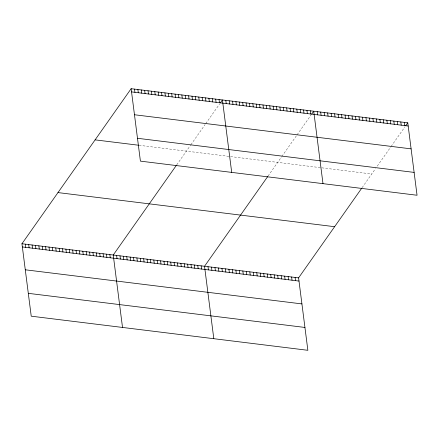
<?xml version="1.0" encoding="UTF-8"?>
<svg xmlns="http://www.w3.org/2000/svg" width="439" height="439" viewBox="0 0 439 439"><rect width="100%" height="100%" fill="white"/><g stroke="black" fill="none" stroke-linecap="round" stroke-linejoin="round"><path stroke-width="0.33" stroke-dasharray="2.19 1.65" d="M176.769 164.79L190.548 145.221M190.899 144.727L205.101 124.555M205.792 123.573L219.654 103.895M268.059 176.05L281.492 156.97M281.843 156.476L296.737 135.322M297.082 134.833L310.944 115.15M362.115 187.651L375.554 168.571M377.282 166.107L390.792 146.922M391.144 146.428L404.999 126.75M139.059 145.287L321.227 167.753M321.809 167.824L371.74 173.981"/><path stroke-width="0.66" d="M361.774 188.139L298.586 277.865L307.865 350.3L31.229 316.184L21.95 243.749L131.135 88.7L407.771 122.816L417.05 195.251L140.414 161.135L131.135 88.7M176.423 165.278L113.24 255.01L122.519 327.445M220.345 102.907L222.425 99.96L231.704 172.395M267.713 176.538L204.53 266.264L213.809 338.699M311.635 114.167L313.715 111.215L322.994 183.65M405.691 125.768L407.771 122.816M131.541 91.899L408.182 126.015M134.471 114.749L411.107 148.859M137.484 138.285L414.125 172.401M95.104 139.865L138.384 145.205M57.981 192.584L334.617 226.7M21.95 243.749L298.586 277.865M22.362 246.948L298.997 281.064M25.286 269.798L301.922 303.914M28.305 293.34L304.94 327.45M404.286 122.382L404.698 125.587M400.802 121.954L401.213 125.153M397.322 121.526L397.729 124.725M393.838 121.098L394.244 124.297M390.353 120.665L390.765 123.864M386.869 120.237L387.28 123.436M383.384 119.809L383.796 123.008M379.9 119.375L380.311 122.58M376.421 118.947L376.827 122.146M372.936 118.519L373.348 121.718M369.451 118.091L369.863 121.29M365.967 117.657L366.378 120.857M362.482 117.229L362.894 120.429M359.003 116.801L359.409 120.001M355.519 116.368L355.925 119.573M352.034 115.94L352.446 119.139M348.55 115.512L348.961 118.711M345.065 115.084L345.477 118.283M341.58 114.65L341.992 117.85M338.101 114.222L338.507 117.422M334.617 113.794L335.023 116.993M331.132 113.361L331.544 116.565M327.648 112.933L328.059 116.132M324.163 112.505L324.575 115.704M320.679 112.077L321.09 115.276M317.199 111.643L317.606 114.842M310.335 110.798L310.741 113.997M306.954 110.381L307.36 113.58M303.569 109.964L303.98 113.163M300.188 109.547L300.6 112.746M296.808 109.13L297.219 112.329M293.428 108.713L293.839 111.912M290.047 108.296L290.453 111.495M286.667 107.879L287.073 111.078M283.287 107.462L283.693 110.661M279.901 107.045L280.312 110.244M276.521 106.628L276.932 109.827M273.14 106.211L273.552 109.41M295.101 277.437L295.513 280.636M269.76 105.794L270.172 108.993M291.622 277.004L292.028 280.203M266.38 105.376L266.786 108.576M288.138 276.575L288.549 279.775M262.999 104.959L263.405 108.159M284.653 276.147L285.065 279.347M259.614 104.542L260.025 107.742M281.169 275.714L281.58 278.919M256.233 104.125L256.645 107.325M277.684 275.286L278.096 278.485M252.853 103.708L253.265 106.907M274.205 274.858L274.611 278.057M249.473 103.291L249.884 106.49M270.72 274.43L271.126 277.629M246.092 102.874L246.504 106.073M267.236 273.996L267.647 277.196M242.712 102.457L243.118 105.656M263.751 273.568L264.163 276.768M239.332 102.04L239.738 105.245M260.267 273.14L260.678 276.34M235.946 101.623L236.358 104.828M256.782 272.707L257.194 275.911M232.566 101.206L232.977 104.411M253.303 272.279L253.709 275.478M229.185 100.789L229.597 103.994M249.818 271.851L250.225 275.05M225.805 100.372L226.217 103.577M246.334 271.423L246.745 274.622M242.849 270.989L243.261 274.188M219.045 99.543L219.451 102.742M239.365 270.561L239.776 273.76M215.664 99.126L216.07 102.325M235.88 270.133L236.292 273.332M212.278 98.709L212.69 101.908M232.401 269.7L232.807 272.904M208.898 98.292L209.31 101.491M228.917 269.272L229.328 272.471M205.518 97.875L205.929 101.074M225.432 268.844L225.844 272.043M202.138 97.458L202.549 100.657M221.947 268.416L222.359 271.615M198.757 97.041L199.163 100.24M218.463 267.982L218.874 271.181M195.377 96.624L195.783 99.823M214.984 267.554L215.39 270.753M191.991 96.207L192.403 99.406M211.499 267.126L211.905 270.325M188.611 95.79L189.022 98.989M208.015 266.692L208.426 269.897M185.231 95.373L185.642 98.572M181.85 94.956L182.262 98.155M201.15 265.847L201.561 269.047M178.47 94.539L178.882 97.738M197.769 265.43L198.176 268.63M175.09 94.122L175.496 97.321M194.389 265.013L194.795 268.213M171.709 93.705L172.115 96.904M191.009 264.596L191.415 267.795M168.324 93.287L168.735 96.487M187.623 264.179L188.035 267.378M164.943 92.87L165.355 96.07M184.243 263.762L184.654 266.961M161.563 92.453L161.975 95.653M180.863 263.345L181.274 266.544M158.183 92.036L158.594 95.236M177.482 262.928L177.894 266.127M154.802 91.619L155.208 94.819M174.102 262.511L174.508 265.71M151.422 91.202L151.828 94.401M170.722 262.094L171.128 265.293M148.042 90.785L148.448 93.984M167.336 261.677L167.747 264.876M144.656 90.368L145.068 93.567M163.956 261.26L164.367 264.459M141.276 89.951L141.687 93.15M160.575 260.843L160.987 264.048M137.895 89.534L138.307 92.733M157.195 260.426L157.606 263.63M134.515 89.117L134.927 92.316M153.815 260.009L154.226 263.213M150.434 259.592L150.84 262.796M147.054 259.18L147.46 262.379M143.668 258.763L144.08 261.962M140.288 258.346L140.699 261.545M136.908 257.929L137.319 261.128M133.527 257.512L133.939 260.711M130.147 257.095L130.553 260.294M126.767 256.678L127.173 259.877M123.386 256.261L123.793 259.46M120.001 255.844L120.412 259.043M116.62 255.427L117.032 258.626M109.86 254.593L110.271 257.792M106.479 254.176L106.886 257.375M103.099 253.758L103.505 256.958M99.713 253.341L100.125 256.541M96.333 252.924L96.745 256.124M92.953 252.507L93.364 255.707M89.572 252.09L89.984 255.289M86.192 251.673L86.604 254.872M82.812 251.256L83.218 254.455M79.432 250.839L79.838 254.038M76.046 250.422L76.457 253.621M72.665 250.005L73.077 253.204M69.285 249.588L69.697 252.787M65.905 249.171L66.316 252.37M62.525 248.754L62.931 251.953M59.144 248.337L59.55 251.536M55.764 247.92L56.17 251.119M52.378 247.503L52.79 250.702M48.998 247.086L49.409 250.285M45.618 246.669L46.029 249.868M42.237 246.252L42.649 249.451M38.857 245.835L39.263 249.034M35.477 245.417L35.883 248.617M32.091 245L32.502 248.2M28.711 244.583L29.122 247.783M25.33 244.166L25.742 247.366"/></g></svg>
